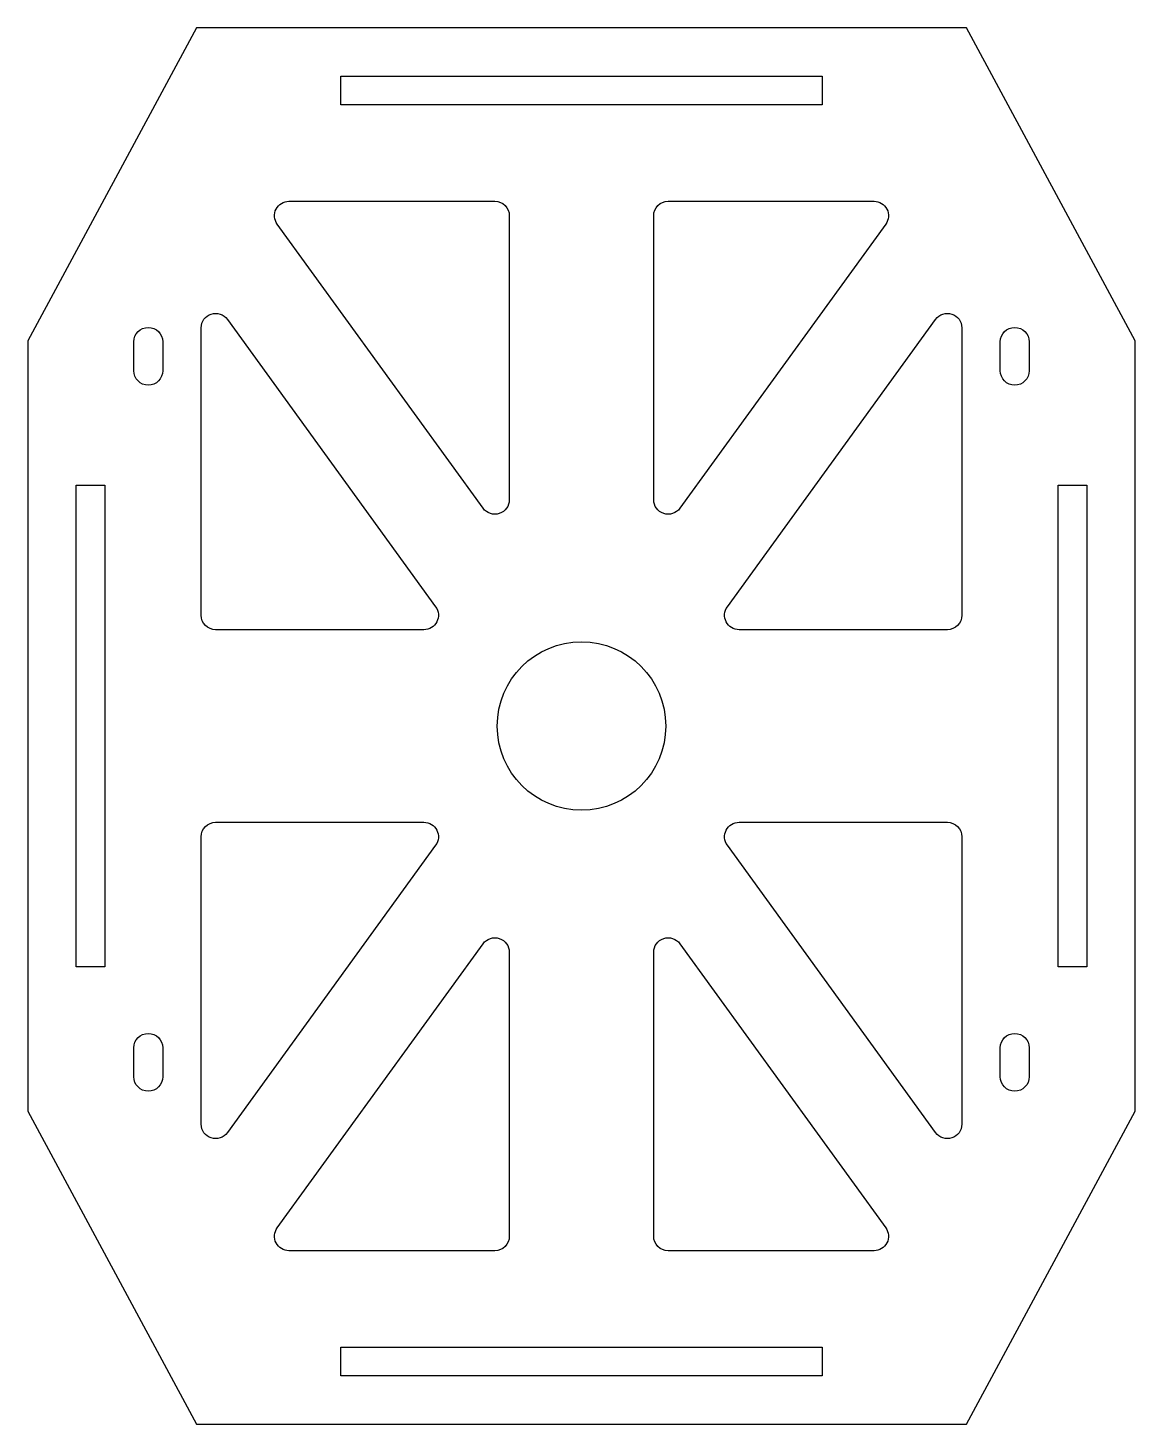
# Model space of a CAD drawing. Header units: millimetres. Extents: x -115 to 115, y -145 to 145.
import ezdxf

# ---------------------------------------------------------------- set-up
doc = ezdxf.new("R2010")
doc.units = ezdxf.units.MM

msp = doc.modelspace()

# ---------------------------------------------------------------- linework, layer by layer
for points in [[(80, -145), (115, -80), (115, 80), (80, 145), (-80, 145), (-115, 80), (-115, -80), (-80, -145)], [(-50, 135), (50, 135), (50, 129), (-50, 129)], [(-105, 50), (-99, 50), (-99, -50), (-105, -50)], [(99, 50), (105, 50), (105, -50), (99, -50)], [(-50, -129), (50, -129), (50, -135), (-50, -135)]]:
    msp.add_lwpolyline(points, close=True)
for points in [[(-20.43, 45.23), (-63.2, 104.24, -0.612402), (-60.77, 109), (-18, 109, -0.414214), (-15, 106), (-15, 46.99, -0.726986)], [(60.77, 109, -0.612402), (63.2, 104.24), (20.43, 45.23, -0.726986), (15, 46.99), (15, 106, -0.414214), (18, 109)], [(-32.73, 20), (-76, 20, -0.414214), (-79, 23), (-79, 82.71, -0.726986), (-73.57, 84.47), (-30.3, 24.76, -0.612402)], [(73.57, 84.47, -0.726986), (79, 82.71), (79, 23, -0.414214), (76, 20), (32.73, 20, -0.612402), (30.3, 24.76)], [(-93, 79.8, -1), (-87, 79.8), (-87, 73.8, -1), (-93, 73.8)], [(93, 79.8), (93, 73.8, -1), (87, 73.8), (87, 79.8, -1)], [(-79, -23, -0.414214), (-76, -20), (-32.73, -20, -0.612402), (-30.3, -24.76), (-73.57, -84.47, -0.726986), (-79, -82.71)], [(76, -20, -0.414214), (79, -23), (79, -82.71, -0.726986), (73.57, -84.47), (30.3, -24.76, -0.612402), (32.73, -20)], [(-20.43, -45.23, -0.726986), (-15, -46.99), (-15, -106, -0.414214), (-18, -109), (-60.77, -109, -0.612402), (-63.2, -104.24)], [(63.2, -104.24, -0.612402), (60.77, -109), (18, -109, -0.414214), (15, -106), (15, -46.99, -0.726986), (20.43, -45.23)], [(-93, -66.85, -1), (-87, -66.85), (-87, -72.85, -1), (-93, -72.85)], [(93, -72.85, -1), (87, -72.85), (87, -66.85, -1), (93, -66.85)]]:
    msp.add_lwpolyline(points, format="xyb", close=True)
msp.add_circle((0, 0), 17.5)

doc.saveas('drawing.dxf')
